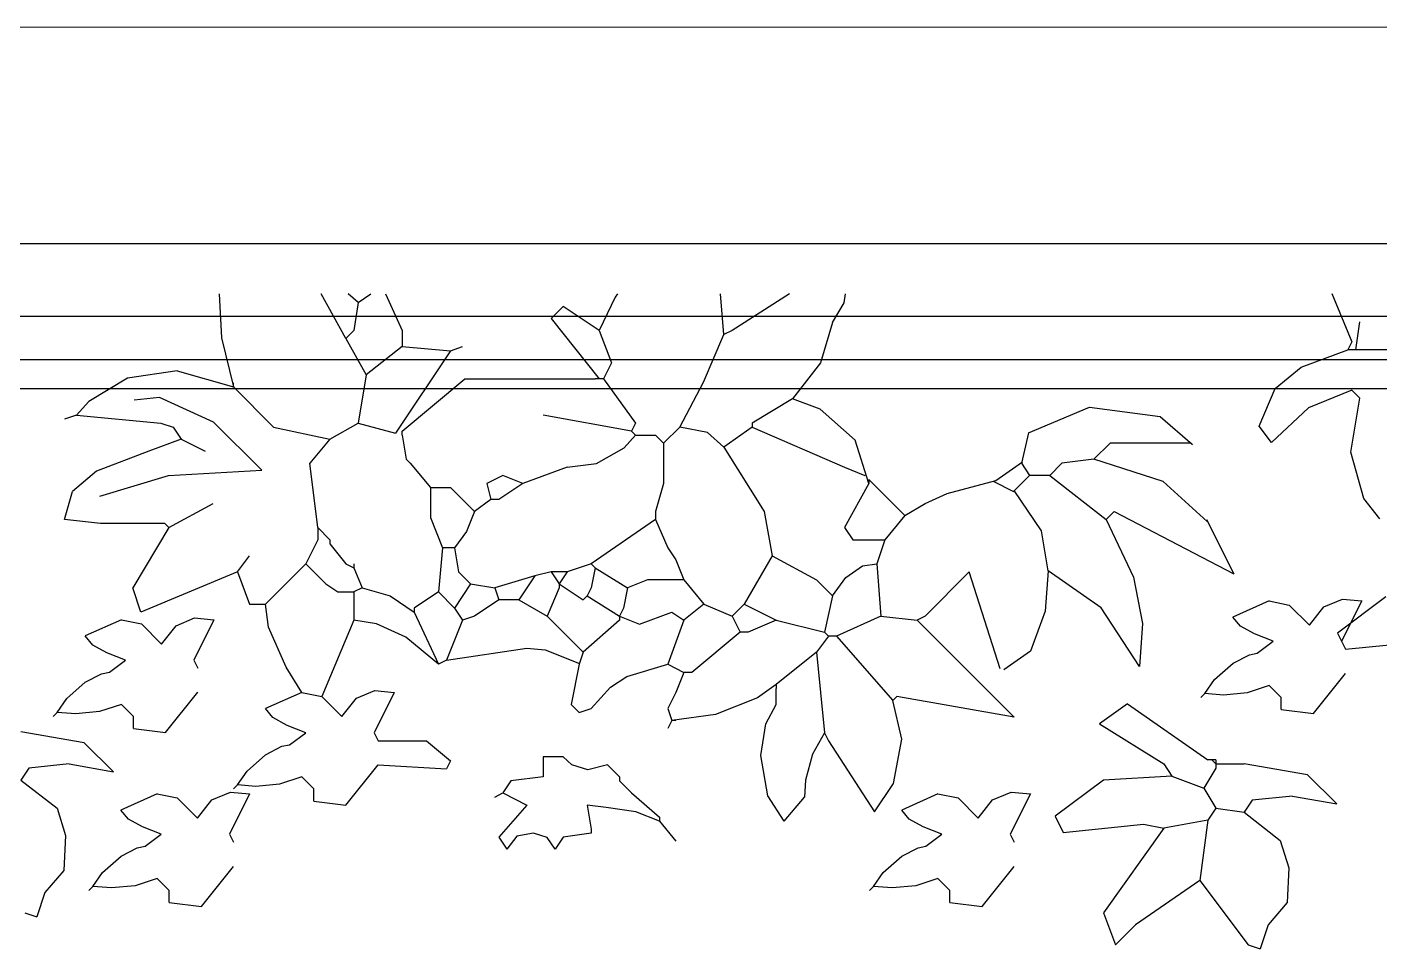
# Model space of a CAD drawing. Header units: millimetres. Extents: x 182 to 305, y 81 to 164.
# Drawn here: x 255.9432 to 256.4087, y 109.4249 to 109.7421 of the extents above; entities that cross this region are included whole.
import ezdxf

# ---------------------------------------------------------------- set-up
doc = ezdxf.new("R2010")
doc.units = ezdxf.units.MM
doc.layers.add('86', color=7, linetype='Continuous')
doc.layers.add('LF', color=7, linetype='Continuous')
doc.layers.add('A-WALL', color=7, linetype='Continuous', lineweight=9)

msp = doc.modelspace()

# ---------------------------------------------------------------- linework, layer by layer
at = {"layer": '86', "color": 252}
for p, q in [((256.009398, 109.650308), (256.010198, 109.635236)), ((256.052967, 109.63492), (256.044496, 109.650308)), ((256.057118, 109.647375), (256.053767, 109.650308)), ((256.057118, 109.647375), (256.061515, 109.650308)), ((256.066606, 109.650308), (256.072342, 109.637689)), ((256.145549, 109.649216), (256.140147, 109.637689)), ((256.146382, 109.650308), (256.145549, 109.649216)), ((256.183043, 109.636307), (256.181841, 109.650308)), ((256.205529, 109.650308), (256.185812, 109.637689)), ((256.224345, 109.647219), (256.224836, 109.650308)), ((256.392134, 109.65042), (256.399055, 109.633814)), ((256.057118, 109.647375), (256.055736, 109.637689)), ((256.127692, 109.645992), (256.123541, 109.641841)), ((256.140147, 109.637689), (256.127692, 109.645992)), ((256.220406, 109.640458), (256.224345, 109.647219)), ((256.123541, 109.641841), (256.140147, 109.621084)), ((256.220406, 109.640458), (256.216255, 109.626618)), ((256.401677, 109.640734), (256.400294, 109.631049)), ((256.010198, 109.635236), (256.014222, 109.618315)), ((256.055736, 109.637689), (256.052967, 109.63492)), ((256.052967, 109.63492), (256.059887, 109.622466)), ((256.072342, 109.637689), (256.072342, 109.632156)), ((256.140147, 109.637689), (256.144298, 109.626618)), ((256.17605, 109.619925), (256.183043, 109.636307)), ((256.185812, 109.637689), (256.183043, 109.636307)), ((256.399055, 109.633814), (256.397673, 109.631049)), ((256.072342, 109.632156), (256.059887, 109.622466)), ((256.088947, 109.630769), (256.069992, 109.60235)), ((256.072342, 109.632156), (256.088947, 109.630769)), ((256.088947, 109.630769), (256.093099, 109.632156)), ((256.381608, 109.625132), (256.397673, 109.631049)), ((256.419812, 109.631049), (256.397673, 109.631049)), ((256.144298, 109.626618), (256.141529, 109.621084)), ((256.216255, 109.626618), (256.206569, 109.614164)), ((256.372712, 109.617809), (256.381608, 109.625132)), ((255.97779, 109.621256), (255.964445, 109.613268)), ((255.994847, 109.623853), (255.97779, 109.621256)), ((255.994847, 109.623853), (256.014222, 109.618315)), ((256.014222, 109.618315), (256.014222, 109.619702)), ((256.059887, 109.622466), (256.057118, 109.605861)), ((256.072342, 109.603096), (256.093929, 109.621084)), ((256.093929, 109.621084), (256.138764, 109.621084)), ((256.140147, 109.621084), (256.138764, 109.621084)), ((256.141529, 109.621084), (256.140147, 109.621084)), ((256.141529, 109.621084), (256.152601, 109.605861)), ((256.167824, 109.604478), (256.17605, 109.619925)), ((256.014222, 109.618315), (256.028059, 109.604478)), ((256.367226, 109.604754), (256.372712, 109.617809)), ((256.399055, 109.617209), (256.38415, 109.611152)), ((256.399055, 109.617208), (256.401824, 109.614443)), ((255.964445, 109.613268), (255.960254, 109.60863)), ((255.988873, 109.614669), (255.980147, 109.613784)), ((256.007453, 109.606116), (255.988873, 109.614669)), ((256.206569, 109.614164), (256.192733, 109.605861)), ((256.216084, 109.610605), (256.206569, 109.614164)), ((256.228157, 109.599953), (256.216084, 109.610605)), ((256.28777, 109.602476), (256.308783, 109.611281)), ((256.308783, 109.611281), (256.333118, 109.608094)), ((256.38415, 109.611152), (256.371378, 109.59922)), ((256.398765, 109.595841), (256.401824, 109.614443)), ((255.960254, 109.60863), (255.956102, 109.607247)), ((255.960254, 109.60863), (255.989313, 109.605861)), ((255.989313, 109.605861), (255.993465, 109.604478)), ((256.024062, 109.589601), (256.007453, 109.606116)), ((256.047433, 109.600327), (256.057118, 109.605861)), ((256.057118, 109.605861), (256.069992, 109.60235)), ((256.151218, 109.603096), (256.120772, 109.60863)), ((256.152601, 109.605861), (256.151218, 109.603096)), ((256.192733, 109.605861), (256.192733, 109.604478)), ((256.333118, 109.608094), (256.344272, 109.598534)), ((255.993465, 109.604478), (255.99623, 109.600327)), ((256.028059, 109.604478), (256.047433, 109.600327)), ((256.072342, 109.601709), (256.072342, 109.603096)), ((256.072342, 109.601709), (256.073724, 109.593406)), ((256.148726, 109.597291), (256.152601, 109.601709)), ((256.151218, 109.603096), (256.152601, 109.601709)), ((256.152601, 109.601709), (256.159521, 109.601709)), ((256.159521, 109.601709), (256.162286, 109.598944)), ((256.167824, 109.604478), (256.162286, 109.598944)), ((256.177321, 109.602616), (256.167824, 109.604478)), ((256.183043, 109.597558), (256.177321, 109.602616)), ((256.192733, 109.604478), (256.183043, 109.597558)), ((256.192733, 109.604478), (256.224557, 109.590642)), ((256.28777, 109.602476), (256.285446, 109.592024)), ((256.371378, 109.59922), (256.367226, 109.604754)), ((255.99623, 109.600327), (255.985162, 109.596175)), ((255.99623, 109.600327), (256.004533, 109.596175)), ((256.047433, 109.600327), (256.040513, 109.592024)), ((256.139194, 109.591965), (256.148726, 109.597291)), ((256.162286, 109.598944), (256.162286, 109.585104)), ((256.183043, 109.597558), (256.196884, 109.575418)), ((256.23286, 109.585104), (256.228157, 109.599953)), ((256.315888, 109.598944), (256.310355, 109.593406)), ((256.343833, 109.598944), (256.315888, 109.598944)), ((255.985162, 109.596175), (255.96717, 109.589255)), ((256.043282, 109.569884), (256.040513, 109.592024)), ((256.073724, 109.593406), (256.075107, 109.592024)), ((256.075107, 109.592024), (256.082027, 109.583721)), ((256.129075, 109.590642), (256.139194, 109.591965)), ((256.276558, 109.586105), (256.285708, 109.592496)), ((256.285446, 109.592024), (256.288215, 109.587873)), ((256.299283, 109.592024), (256.295131, 109.587873)), ((256.310355, 109.593406), (256.299283, 109.592024)), ((256.334132, 109.585787), (256.310355, 109.593406)), ((256.403206, 109.579845), (256.398765, 109.595841)), ((255.96717, 109.589255), (255.958867, 109.582339)), ((255.968323, 109.580753), (255.99197, 109.587831)), ((255.99197, 109.587831), (256.024062, 109.589601)), ((256.106935, 109.587873), (256.101402, 109.585104)), ((256.113856, 109.585104), (256.106935, 109.587873)), ((256.129075, 109.590642), (256.113856, 109.585104)), ((256.224557, 109.590642), (256.231478, 109.587873)), ((256.282677, 109.582339), (256.288215, 109.587873)), ((256.295131, 109.587873), (256.288215, 109.587873)), ((256.295131, 109.587873), (256.314506, 109.572649)), ((255.956102, 109.572649), (255.958867, 109.582339)), ((256.082027, 109.583721), (256.082004, 109.573325)), ((256.082027, 109.583721), (256.088947, 109.583721)), ((256.088947, 109.583721), (256.09725, 109.575418)), ((256.101402, 109.585104), (256.102784, 109.57957)), ((256.113856, 109.585104), (256.105553, 109.57957)), ((256.162286, 109.585104), (256.159521, 109.575418)), ((256.23286, 109.585104), (256.224557, 109.569884)), ((256.23286, 109.58649), (256.23286, 109.585104)), ((256.23286, 109.58649), (256.245314, 109.574036)), ((256.259782, 109.581578), (256.276558, 109.586105)), ((256.27564, 109.585857), (256.282677, 109.582339)), ((256.292317, 109.568796), (256.282912, 109.582643)), ((256.349342, 109.571977), (256.334132, 109.585787)), ((255.992078, 109.569884), (256.007301, 109.578187)), ((256.102784, 109.57957), (256.09725, 109.575418)), ((256.105553, 109.57957), (256.102784, 109.57957)), ((256.245314, 109.574036), (256.252235, 109.578187)), ((256.252235, 109.578187), (256.259782, 109.581578)), ((256.40874, 109.572929), (256.403206, 109.579845)), ((256.082004, 109.573325), (256.086178, 109.562964)), ((256.09725, 109.575418), (256.094481, 109.568498)), ((256.159521, 109.575418), (256.159521, 109.572649)), ((256.196884, 109.575418), (256.199649, 109.560195)), ((256.245314, 109.574036), (256.238398, 109.565733)), ((256.314506, 109.572649), (256.317275, 109.575418)), ((256.317275, 109.575418), (256.358419, 109.554024)), ((255.968556, 109.571267), (255.956102, 109.572649)), ((255.990696, 109.571267), (255.968556, 109.571267)), ((255.992078, 109.569884), (255.979624, 109.549127)), ((255.992078, 109.569884), (255.990696, 109.571267)), ((256.043282, 109.569884), (256.047433, 109.565733)), ((256.043282, 109.569884), (256.043282, 109.565733)), ((256.094481, 109.568498), (256.09033, 109.562964)), ((256.159521, 109.572649), (256.137378, 109.55743)), ((256.159521, 109.572649), (256.163673, 109.562964)), ((256.224557, 109.569884), (256.227326, 109.565733)), ((256.294587, 109.554981), (256.292317, 109.568796)), ((256.314506, 109.572649), (256.323992, 109.552857)), ((256.3491, 109.572649), (256.358419, 109.554024)), ((256.043282, 109.565733), (256.03913, 109.55743)), ((256.047433, 109.565733), (256.047433, 109.564347)), ((256.047433, 109.564347), (256.052967, 109.55743)), ((256.227326, 109.565733), (256.238398, 109.565733)), ((256.238398, 109.565733), (256.235629, 109.55743)), ((256.015604, 109.554661), (256.019756, 109.560195)), ((256.086178, 109.562964), (256.084796, 109.547741)), ((256.09033, 109.562964), (256.086178, 109.562964)), ((256.09033, 109.562964), (256.091712, 109.554661)), ((256.163673, 109.562964), (256.166438, 109.558813)), ((256.199649, 109.560195), (256.189964, 109.543589)), ((256.199649, 109.560195), (256.214872, 109.551892)), ((256.015604, 109.554661), (255.982393, 109.540825)), ((256.015604, 109.554661), (256.019756, 109.543589)), ((256.03913, 109.55743), (256.02529, 109.543589)), ((256.03913, 109.55743), (256.046047, 109.55051)), ((256.052967, 109.55743), (256.055736, 109.556044)), ((256.055736, 109.55743), (256.055736, 109.556044)), ((256.055736, 109.556044), (256.058501, 109.549127)), ((256.091712, 109.554661), (256.095864, 109.55051)), ((256.123541, 109.554661), (256.118007, 109.553279)), ((256.129075, 109.554661), (256.123541, 109.554661)), ((256.123541, 109.554661), (256.12631, 109.55051)), ((256.129075, 109.554661), (256.12631, 109.55051)), ((256.137378, 109.55743), (256.129075, 109.554661)), ((256.137378, 109.55743), (256.138764, 109.556044)), ((256.138764, 109.556044), (256.137378, 109.549127)), ((256.138764, 109.556044), (256.149832, 109.549127)), ((256.166438, 109.558813), (256.169207, 109.551892)), ((256.22498, 109.552688), (256.230699, 109.556682)), ((256.230699, 109.556682), (256.235629, 109.55743)), ((256.235629, 109.55743), (256.237012, 109.539438)), ((256.267458, 109.554661), (256.252235, 109.539438)), ((256.278073, 109.521298), (256.267458, 109.554661)), ((256.294587, 109.554981), (256.293573, 109.541172)), ((256.312838, 109.542234), (256.294587, 109.554981)), ((256.046047, 109.55051), (256.050198, 109.547741)), ((256.095864, 109.55051), (256.09033, 109.542207)), ((256.095864, 109.55051), (256.104166, 109.549127)), ((256.118007, 109.553279), (256.104166, 109.549127)), ((256.118007, 109.553279), (256.112469, 109.544976)), ((256.12631, 109.55051), (256.12631, 109.549127)), ((256.12631, 109.55051), (256.134613, 109.544976)), ((256.156752, 109.551892), (256.149832, 109.549127)), ((256.169207, 109.551892), (256.156752, 109.551892)), ((256.169207, 109.551892), (256.176127, 109.543589)), ((256.214872, 109.551892), (256.220406, 109.546358)), ((256.220406, 109.546358), (256.22498, 109.552688)), ((256.323992, 109.552857), (256.327034, 109.536923)), ((255.982393, 109.540825), (255.979624, 109.549127)), ((256.050198, 109.547741), (256.055736, 109.547741)), ((256.058501, 109.549127), (256.055736, 109.547741)), ((256.055736, 109.547741), (256.055736, 109.538056)), ((256.058501, 109.549127), (256.06819, 109.546358)), ((256.06819, 109.546358), (256.076493, 109.540825)), ((256.084796, 109.547741), (256.076493, 109.542207)), ((256.084796, 109.547741), (256.09033, 109.542207)), ((256.104166, 109.549127), (256.105553, 109.544976)), ((256.12631, 109.549127), (256.122159, 109.539438)), ((256.134613, 109.544976), (256.135995, 109.546358)), ((256.137378, 109.549127), (256.135995, 109.546358)), ((256.135995, 109.546358), (256.147067, 109.539438)), ((256.149832, 109.549127), (256.148449, 109.542207)), ((256.220406, 109.546358), (256.217641, 109.533904)), ((256.389477, 109.542627), (256.395831, 109.54529)), ((256.410771, 109.546009), (256.394165, 109.533555)), ((256.395831, 109.54529), (256.402464, 109.544627)), ((256.019756, 109.543589), (256.02529, 109.543589)), ((256.026338, 109.535646), (256.02529, 109.543589)), ((256.076493, 109.542207), (256.076493, 109.540825)), ((256.076493, 109.540825), (256.084796, 109.522832)), ((256.09033, 109.542207), (256.093099, 109.538056)), ((256.105553, 109.544976), (256.09725, 109.539438)), ((256.112469, 109.544976), (256.105553, 109.544976)), ((256.112469, 109.544976), (256.122159, 109.539438)), ((256.148449, 109.542207), (256.147067, 109.539438)), ((256.153983, 109.536673), (256.165055, 109.540825)), ((256.165055, 109.540825), (256.169207, 109.538056)), ((256.176127, 109.543589), (256.169207, 109.538056)), ((256.176127, 109.543589), (256.185812, 109.539438)), ((256.189964, 109.543589), (256.185812, 109.539438)), ((256.189964, 109.543589), (256.201035, 109.538056)), ((256.293573, 109.541172), (256.288503, 109.527362)), ((256.32602, 109.522051), (256.312838, 109.542234)), ((256.370635, 109.544627), (256.358181, 109.539093)), ((256.370635, 109.544627), (256.377555, 109.543244)), ((256.377555, 109.543244), (256.384476, 109.536324)), ((256.384476, 109.536324), (256.389477, 109.542627)), ((256.402464, 109.544627), (256.395543, 109.53079)), ((255.975711, 109.538115), (255.963257, 109.532581)), ((255.975711, 109.538115), (255.982632, 109.536733)), ((255.982632, 109.536733), (255.989552, 109.529812)), ((255.989552, 109.529812), (255.994553, 109.536116)), ((255.994553, 109.536116), (256.000907, 109.538778)), ((256.00754, 109.538115), (256.00062, 109.524278)), ((256.000907, 109.538778), (256.00754, 109.538115)), ((256.055736, 109.538056), (256.044664, 109.511765)), ((256.063448, 109.536711), (256.055736, 109.538056)), ((256.073616, 109.532184), (256.063448, 109.536711)), ((256.093099, 109.538056), (256.087561, 109.524219)), ((256.09725, 109.539438), (256.093099, 109.538056)), ((256.122159, 109.539438), (256.134613, 109.526984)), ((256.147067, 109.538056), (256.134613, 109.526984)), ((256.147067, 109.539438), (256.147067, 109.538056)), ((256.147067, 109.539438), (256.153983, 109.536673)), ((256.169207, 109.538056), (256.163673, 109.522832)), ((256.185812, 109.539438), (256.188581, 109.533904)), ((256.201035, 109.538056), (256.191346, 109.533904)), ((256.201035, 109.538056), (256.217641, 109.533904)), ((256.237012, 109.539438), (256.221793, 109.532522)), ((256.237012, 109.539438), (256.249466, 109.538056)), ((256.252235, 109.539438), (256.249466, 109.538056)), ((256.249466, 109.538056), (256.282874, 109.504648)), ((256.327034, 109.536923), (256.32602, 109.522051)), ((256.360754, 109.53597), (256.358181, 109.539093)), ((256.365584, 109.533307), (256.360754, 109.53597)), ((255.965831, 109.529458), (255.963257, 109.532581)), ((256.032438, 109.521799), (256.026338, 109.535646)), ((256.084796, 109.522832), (256.073616, 109.532184)), ((256.188581, 109.533904), (256.171976, 109.520067)), ((256.191346, 109.533904), (256.188581, 109.533904)), ((256.219024, 109.532522), (256.214872, 109.526984)), ((256.217641, 109.533904), (256.219024, 109.532522)), ((256.221793, 109.532522), (256.219024, 109.532522)), ((256.221793, 109.532522), (256.241163, 109.510378)), ((256.372021, 109.53079), (256.365584, 109.533307)), ((256.394165, 109.533555), (256.39693, 109.528021)), ((255.97066, 109.526796), (255.965831, 109.529458)), ((255.977098, 109.524278), (255.97066, 109.526796)), ((256.087561, 109.524219), (256.115238, 109.52837)), ((256.115238, 109.52837), (256.121514, 109.527842)), ((256.121514, 109.527842), (256.133333, 109.523136)), ((256.134613, 109.526984), (256.133226, 109.522832)), ((256.214872, 109.526984), (256.201035, 109.515916)), ((256.214872, 109.526984), (256.217641, 109.49931)), ((256.288503, 109.527362), (256.279377, 109.520989)), ((256.363804, 109.526118), (256.366483, 109.526638)), ((256.366483, 109.526638), (256.372021, 109.53079)), ((256.395543, 109.53079), (256.39693, 109.528021)), ((256.39693, 109.528021), (256.424607, 109.530786)), ((255.97156, 109.520127), (255.977098, 109.524278)), ((256.00062, 109.524278), (256.002006, 109.521509)), ((256.037744, 109.513147), (256.032438, 109.521799)), ((256.087561, 109.524219), (256.084796, 109.522832)), ((256.133226, 109.522832), (256.130461, 109.508996)), ((256.149645, 109.518679), (256.163673, 109.522832)), ((256.163673, 109.522832), (256.169207, 109.520067)), ((256.351858, 109.517596), (256.358213, 109.523188)), ((256.358213, 109.523188), (256.363804, 109.526118)), ((255.963289, 109.516677), (255.968881, 109.519606)), ((255.968881, 109.519606), (255.97156, 109.520127)), ((256.143971, 109.514964), (256.149645, 109.518679)), ((256.169207, 109.520067), (256.166438, 109.513147)), ((256.171976, 109.520067), (256.169207, 109.520067)), ((256.348494, 109.512798), (256.351858, 109.517596)), ((256.385858, 109.505881), (256.39693, 109.519718)), ((255.956934, 109.511085), (255.963289, 109.516677)), ((255.990934, 109.49937), (256.002006, 109.513207)), ((256.037744, 109.513147), (256.02529, 109.507613)), ((256.037744, 109.513147), (256.044664, 109.511765)), ((256.056586, 109.511148), (256.06294, 109.51381)), ((256.069573, 109.513147), (256.062652, 109.49931)), ((256.06294, 109.51381), (256.069573, 109.513147)), ((256.137378, 109.507613), (256.143971, 109.514964)), ((256.166438, 109.513147), (256.163673, 109.507613)), ((256.201035, 109.515916), (256.19456, 109.511249)), ((256.201035, 109.515916), (256.201035, 109.51453)), ((256.201035, 109.508996), (256.201035, 109.51453)), ((256.348495, 109.512798), (256.347113, 109.511415)), ((256.354908, 109.512271), (256.348494, 109.512798)), ((256.363042, 109.51307), (256.354908, 109.512271)), ((256.370635, 109.515567), (256.363042, 109.51307)), ((256.374786, 109.511415), (256.370635, 109.515567)), ((255.953571, 109.506286), (255.956934, 109.511085)), ((255.975711, 109.509055), (255.968118, 109.506558)), ((255.979863, 109.504904), (255.975711, 109.509055)), ((256.044664, 109.511765), (256.051585, 109.504844)), ((256.051585, 109.504844), (256.056586, 109.511148)), ((256.130461, 109.508996), (256.133226, 109.506227)), ((256.19456, 109.511249), (256.18014, 109.505553)), ((256.197396, 109.502334), (256.201035, 109.508996)), ((256.24255, 109.511765), (256.241163, 109.510378)), ((256.244203, 109.497133), (256.241163, 109.510378)), ((256.282874, 109.504648), (256.24255, 109.511765)), ((256.321881, 109.509292), (256.312191, 109.502376)), ((256.321881, 109.509292), (256.349554, 109.489922)), ((256.374786, 109.507264), (256.374786, 109.511415)), ((255.953572, 109.506286), (255.952189, 109.504904)), ((255.959984, 109.505759), (255.953571, 109.506286)), ((255.968118, 109.506558), (255.959984, 109.505759)), ((255.979863, 109.500752), (255.979863, 109.504904)), ((256.027863, 109.504491), (256.02529, 109.507613)), ((256.032693, 109.501828), (256.027863, 109.504491)), ((256.133226, 109.506227), (256.137378, 109.507613)), ((256.163673, 109.507613), (256.165055, 109.503462)), ((256.165055, 109.503462), (256.163673, 109.500693)), ((256.18014, 109.505553), (256.165055, 109.503462)), ((256.166438, 109.503462), (256.165055, 109.503462)), ((256.374786, 109.507264), (256.385858, 109.505881)), ((255.962865, 109.495863), (255.941104, 109.499607)), ((255.979863, 109.500752), (255.990934, 109.49937)), ((256.03913, 109.49931), (256.032693, 109.501828)), ((256.033592, 109.495159), (256.03913, 109.49931)), ((256.062652, 109.49931), (256.064039, 109.496541)), ((256.195742, 109.491437), (256.197396, 109.502334)), ((256.217641, 109.49931), (256.213471, 109.491932)), ((256.217641, 109.49931), (256.219024, 109.496541)), ((256.312191, 109.502376), (256.334335, 109.488535)), ((255.973032, 109.485877), (255.962865, 109.495863)), ((256.025321, 109.491709), (256.030913, 109.494638)), ((256.030913, 109.494638), (256.033592, 109.495159)), ((256.064039, 109.496541), (256.080645, 109.496541)), ((256.080645, 109.496541), (256.088947, 109.489621)), ((256.219024, 109.496541), (256.234832, 109.472111)), ((256.241366, 109.481779), (256.244203, 109.497133)), ((256.018967, 109.486117), (256.025321, 109.491709)), ((256.088947, 109.489621), (256.087561, 109.486856)), ((256.127692, 109.491008), (256.120772, 109.491008)), ((256.120772, 109.491008), (256.120772, 109.484087)), ((256.130733, 109.488218), (256.127692, 109.491008)), ((256.198106, 109.477568), (256.195742, 109.491437)), ((256.213471, 109.491932), (256.211107, 109.483017)), ((256.350941, 109.489922), (256.349554, 109.489922)), ((256.352323, 109.489922), (256.350941, 109.489922)), ((256.350941, 109.489922), (256.352323, 109.488535)), ((256.352323, 109.489922), (256.352323, 109.488535)), ((255.943873, 109.487153), (255.941104, 109.483001)), ((255.95771, 109.488539), (255.943873, 109.487153)), ((255.95771, 109.488539), (255.973032, 109.485877)), ((256.015603, 109.481318), (256.018967, 109.486117)), ((256.052967, 109.474402), (256.064039, 109.488239)), ((256.064039, 109.488239), (256.087561, 109.486856)), ((256.13617, 109.486484), (256.130733, 109.488218)), ((256.142916, 109.488239), (256.13617, 109.486484)), ((256.14568, 109.48547), (256.142916, 109.488239)), ((256.14568, 109.48547), (256.147067, 109.484087)), ((256.334335, 109.488535), (256.3371, 109.484384)), ((256.352323, 109.487153), (256.348172, 109.480232)), ((256.352323, 109.488535), (256.362008, 109.488535)), ((256.352323, 109.488535), (256.352323, 109.487153)), ((256.383769, 109.484791), (256.362008, 109.488535)), ((256.393937, 109.474805), (256.383769, 109.484791)), ((255.941104, 109.483001), (255.953558, 109.473316)), ((256.015604, 109.481318), (256.014222, 109.479936)), ((256.022017, 109.480791), (256.015603, 109.481318)), ((256.030151, 109.48159), (256.022017, 109.480791)), ((256.037744, 109.484087), (256.030151, 109.48159)), ((256.041895, 109.479936), (256.037744, 109.484087)), ((256.041895, 109.475784), (256.041895, 109.479936)), ((256.109704, 109.482705), (256.106935, 109.478553)), ((256.120772, 109.484087), (256.109704, 109.482705)), ((256.147067, 109.484087), (256.147067, 109.482705)), ((256.147067, 109.482705), (256.151218, 109.478553)), ((256.211107, 109.483017), (256.210721, 109.477167)), ((256.234832, 109.472111), (256.241366, 109.481779)), ((256.313578, 109.483001), (256.296972, 109.470547)), ((256.3371, 109.484384), (256.313578, 109.483001)), ((256.3371, 109.484384), (256.348172, 109.480232)), ((256.348172, 109.480232), (256.352323, 109.473316)), ((255.987999, 109.478214), (255.975545, 109.47268)), ((255.987999, 109.478214), (255.99492, 109.476831)), ((255.99492, 109.476831), (256.00184, 109.469911)), ((256.00184, 109.469911), (256.006841, 109.476214)), ((256.006841, 109.476214), (256.013196, 109.478877)), ((256.019828, 109.478214), (256.012908, 109.464377)), ((256.013196, 109.478877), (256.019828, 109.478214)), ((256.041895, 109.475784), (256.052967, 109.474402)), ((256.104166, 109.477167), (256.106935, 109.478553)), ((256.106935, 109.478553), (256.115238, 109.474402)), ((256.151218, 109.478553), (256.160904, 109.470251)), ((256.203801, 109.468865), (256.198106, 109.477568)), ((256.203801, 109.468865), (256.210721, 109.477167)), ((256.256644, 109.478214), (256.24419, 109.47268)), ((256.256644, 109.478214), (256.263565, 109.476831)), ((256.263565, 109.476831), (256.270485, 109.469911)), ((256.270485, 109.469911), (256.275486, 109.476214)), ((256.275486, 109.476214), (256.281841, 109.478877)), ((256.288473, 109.478214), (256.281553, 109.464377)), ((256.281841, 109.478877), (256.288473, 109.478214)), ((256.364777, 109.476081), (256.362008, 109.471929)), ((256.378614, 109.477467), (256.364777, 109.476081)), ((256.378614, 109.477467), (256.393937, 109.474805)), ((255.953558, 109.473316), (255.956511, 109.463909)), ((255.978119, 109.469557), (255.975545, 109.47268)), ((256.115238, 109.474402), (256.105553, 109.46333)), ((256.135995, 109.474402), (256.137378, 109.466099)), ((256.142553, 109.473606), (256.135995, 109.474402)), ((256.152718, 109.47212), (256.142553, 109.473606)), ((256.160904, 109.468864), (256.152718, 109.47212)), ((256.246764, 109.469557), (256.24419, 109.47268)), ((256.352323, 109.473316), (256.349554, 109.469164)), ((256.352323, 109.473316), (256.362008, 109.471929)), ((256.362008, 109.471929), (256.374462, 109.462244)), ((255.982948, 109.466894), (255.978119, 109.469557)), ((255.989386, 109.464377), (255.982948, 109.466894)), ((256.137378, 109.466099), (256.137378, 109.464713)), ((256.160904, 109.470251), (256.160904, 109.468864)), ((256.160904, 109.468864), (256.166438, 109.461948)), ((256.251593, 109.466894), (256.246764, 109.469557)), ((256.258031, 109.464377), (256.251593, 109.466894)), ((256.296972, 109.470547), (256.299737, 109.465013)), ((256.299737, 109.465013), (256.327414, 109.467778)), ((256.334335, 109.466395), (256.313578, 109.437336)), ((256.327414, 109.467778), (256.334335, 109.466395)), ((256.349554, 109.469164), (256.334335, 109.466395)), ((256.349554, 109.469164), (256.346789, 109.448407)), ((255.956511, 109.463909), (255.955875, 109.451926)), ((255.983848, 109.460226), (255.989386, 109.464377)), ((256.012908, 109.464377), (256.014294, 109.461608)), ((256.105553, 109.46333), (256.108318, 109.459179)), ((256.111821, 109.4637), (256.108318, 109.459179)), ((256.117495, 109.464691), (256.111821, 109.4637)), ((256.122223, 109.463205), (256.117495, 109.464691)), ((256.124923, 109.459179), (256.122223, 109.463205)), ((256.127692, 109.46333), (256.124923, 109.459179)), ((256.137378, 109.464713), (256.127692, 109.46333)), ((256.252493, 109.460226), (256.258031, 109.464377)), ((256.281553, 109.464377), (256.282939, 109.461608)), ((256.374462, 109.462244), (256.377415, 109.452837)), ((255.969222, 109.451183), (255.975577, 109.456775)), ((255.975577, 109.456775), (255.981169, 109.459705)), ((255.981169, 109.459705), (255.983848, 109.460226)), ((256.237867, 109.451183), (256.244222, 109.456775)), ((256.244222, 109.456775), (256.249814, 109.459705)), ((256.249814, 109.459705), (256.252493, 109.460226)), ((256.003223, 109.439469), (256.014294, 109.453305)), ((256.271867, 109.439469), (256.282939, 109.453305)), ((256.377415, 109.452837), (256.376779, 109.440854)), ((255.955875, 109.451926), (255.949407, 109.444256)), ((255.965859, 109.446385), (255.969222, 109.451183)), ((255.987999, 109.449154), (255.980406, 109.446657)), ((255.992151, 109.445002), (255.987999, 109.449154)), ((256.234504, 109.446385), (256.237867, 109.451183)), ((256.256644, 109.449154), (256.249051, 109.446657)), ((256.260796, 109.445002), (256.256644, 109.449154)), ((256.346789, 109.448407), (256.324645, 109.433184)), ((256.346789, 109.448407), (256.363395, 109.426264)), ((255.949407, 109.444256), (255.946642, 109.435953)), ((255.96586, 109.446385), (255.964477, 109.445002)), ((255.972273, 109.445858), (255.965859, 109.446385)), ((255.980406, 109.446657), (255.972273, 109.445858)), ((255.992151, 109.440851), (255.992151, 109.445002)), ((256.234505, 109.446385), (256.233122, 109.445002)), ((256.240918, 109.445858), (256.234504, 109.446385)), ((256.249051, 109.446657), (256.240918, 109.445858)), ((256.260796, 109.440851), (256.260796, 109.445002)), ((255.992151, 109.440851), (256.003223, 109.439469)), ((256.260796, 109.440851), (256.271867, 109.439469)), ((256.376779, 109.440854), (256.370311, 109.433184)), ((255.94249, 109.437336), (255.946642, 109.435953)), ((256.313578, 109.437336), (256.317729, 109.426264)), ((256.324645, 109.433184), (256.317729, 109.426264)), ((256.370311, 109.433184), (256.367546, 109.424881)), ((256.363395, 109.426264), (256.367546, 109.424881))]:
    msp.add_line(p, q, dxfattribs=at)
msp.add_arc((256.28777, 109.602476), 0.000000173, 112.46561, 167.19723, dxfattribs=at)
at = {"layer": 'A-WALL', "color": 252, "lineweight": 18}
msp.add_line((260.031109, 109.742148), (254.886106, 109.742148), dxfattribs=at)
at = {"layer": 'LF', "color": 252}
for p, q in [((256.636942, 109.667592), (255.861942, 109.667592)), ((260.948249, 109.642592), (255.036942, 109.642592)), ((260.94902, 109.627592), (255.036942, 109.627592)), ((260.950801, 109.617592), (255.036942, 109.617592))]:
    msp.add_line(p, q, dxfattribs=at)

doc.saveas('drawing.dxf')
